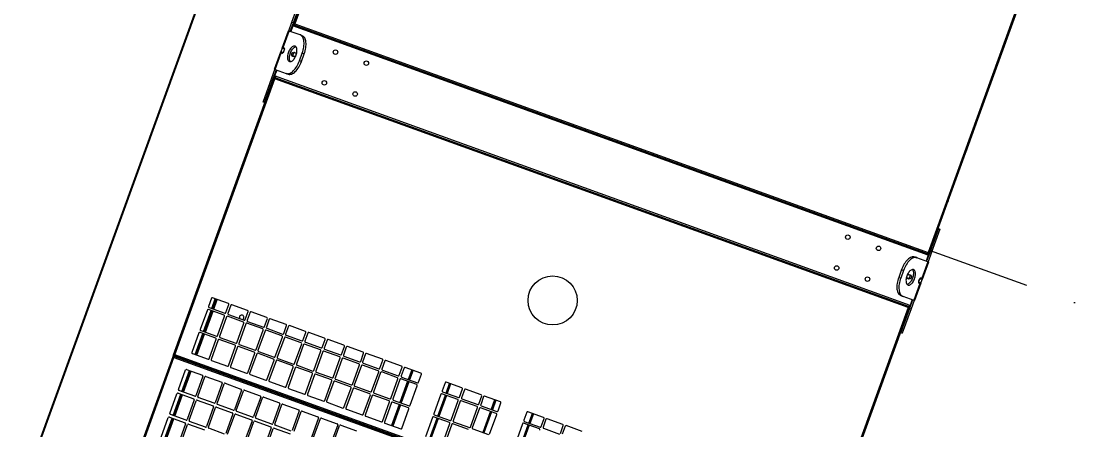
# Model space of a CAD drawing. Header units: metres. Extents: x -17822 to 152406, y -4219 to 19791.
# Drawn here: x 117449.5 to 117712.3, y 6065.6 to 6165.3 of the extents above; entities that cross this region are included whole.
import ezdxf

# ---------------------------------------------------------------- set-up
doc = ezdxf.new("R2010")
doc.units = ezdxf.units.M
doc.header["$LTSCALE"] = 100
doc.header["$MEASUREMENT"] = 0
doc.linetypes.add('DASHDOT2', pattern=[0.5, 0.25, -0.125, 0, -0.125])
doc.layers.get('0').update_dxf_attribs({"color": 9, "lineweight": 9})
doc.layers.add('TEKSAN', color=7, linetype='Continuous', lineweight=9)
doc.styles.get("Standard").update_dxf_attribs({"font": 'ARIALN.TTF'})
doc.dimstyles.new('TEKSAN', dxfattribs={"dimtxt": 17, "dimasz": 8, "dimexe": 2, "dimexo": 2, "dimgap": 3, "dimtad": 1, "dimdec": 0, "dimzin": 0, "dimdsep": 46, "dimtxsty": 'Standard', "dimcen": 0.09, "dimclrd": 160, "dimclre": 252, "dimclrt": 160, "dimadec": 0, "dimazin": 0, "dimtfac": 1, "dimtdec": 0, "dimtofl": 0, "dimtmove": 0, "dimatfit": 3, "dimfxl": 1, "dimtolj": 1, "dimtzin": 0, "dimarcsym": 0})

# ---------------------------------------------------------------- blocks, each defined once
blk = doc.blocks.new('K500H165_üst')
at = {"color": 7, "linetype": 'Continuous', "lineweight": 15}
for p, q in [((-146.84, 82.5), (-42.06, 82.5)), ((-146.7, 82.2), (-42.2, 82.2)), ((-48.55, 82.6), (-48.55, 83)), ((-48.55, 83), (-42.3, 83)), ((-48.55, 82.6), (-42.3, 82.6)), ((-48.55, 82.6), (-48.55, 82.5)), ((-42.3, 82.6), (-42.3, 83)), ((-42.3, 83), (-40.05, 83)), ((-42.3, 82.6), (-40.05, 82.6)), ((-42.2, -82.2), (-42.2, 82.2)), ((-42.06, 82.5), (-41.89, 82.5)), ((-42.06, 82.5), (-42.06, 82.35)), ((-41.9, 82.34), (-42.05, 82.34)), ((-41.9, -82.34), (-41.9, 82.34)), ((-41.76, 82.25), (-41.9, 82.25)), ((-41.89, 82.5), (-41.89, 82.25)), ((-41.89, 82.5), (-41.76, 82.5)), ((-41.76, 82.5), (-41.76, 82.25)), ((-41.57, 82.5), (-41.76, 82.5)), ((-41.57, 82.5), (-41.57, -82.5)), ((-41.57, 82.5), (-40.05, 82.5)), ((-40.05, 82.89), (-40.05, 83.1)), ((-40.05, 83.1), (-35.52, 83.1)), ((-40.05, 82.89), (-40.05, 80.05)), ((-40.05, 82.89), (-35.75, 82.89)), ((-35.75, 82.96), (-35.75, 82.89)), ((-35.75, 82.89), (-35.75, 82.75)), ((-35.54, 82.5), (-34.56, 82.5)), ((-35.52, 82.5), (-35.52, 83.1)), ((-34.58, 83.1), (-35.52, 83.1)), ((-34.58, 83.1), (-30.05, 83.1)), ((-34.58, 83.1), (-34.58, 82.5)), ((-34.35, 82.89), (-34.35, 82.96)), ((-34.35, 82.75), (-34.35, 82.89)), ((-34.35, 82.89), (-30.05, 82.89)), ((-30.05, 83.1), (-30.05, 82.89)), ((-30.05, 83), (-27.8, 83)), ((-30.05, 80.05), (-30.05, 82.89)), ((-30.05, 82.6), (-27.8, 82.6)), ((-30.05, 82.5), (-28.53, 82.5)), ((-28.34, 82.5), (-28.53, 82.5)), ((-28.53, 82.5), (-28.53, -82.5)), ((-28.34, 82.25), (-28.34, 82.5)), ((-28.21, 82.5), (-28.34, 82.5)), ((-28.2, 82.25), (-28.34, 82.25)), ((-28.21, 82.5), (-28.03, 82.5)), ((-28.21, 82.25), (-28.21, 82.5)), ((-28.2, 82.33), (-28.05, 82.33)), ((-28.2, -82.33), (-28.2, 82.33)), ((-28.03, 82.5), (-28.03, 82.35)), ((-28.03, 82.5), (43.98, 82.5)), ((-27.9, 82.2), (43.85, 82.2)), ((-27.9, 82.2), (-27.9, -82.2)), ((-27.8, 82.6), (-27.8, 83)), ((-27.8, 83), (-21.55, 83)), ((-27.8, 82.6), (-21.55, 82.6)), ((-21.55, 82.6), (-21.55, 83)), ((-21.55, 82.5), (-21.55, 82.6)), ((43.85, 82.2), (43.85, -82.2)), ((44.15, 82.33), (44.15, -82.33)), ((44.25, -82.33), (44.25, 82.33)), ((44.55, -82.2), (44.55, 82.2)), ((-40.05, 79.53), (-40.05, 80.05)), ((-35.41, 80), (-34.69, 80)), ((-30.05, 79.53), (-30.05, 80.05)), ((-36.05, 78.05), (-34.05, 78.05)), ((-36.05, 77.53), (-36.05, 78.05)), ((-36.05, 77.53), (-34.05, 77.53)), ((-34.05, 77.53), (-34.05, 78.05)), ((27.65, 17.65), (27.65, 13.55)), ((27.85, 13.35), (29.95, 13.35)), ((27.65, 12.65), (27.65, 8.55)), ((29.95, 12.85), (27.85, 12.85)), ((30.15, 8.55), (30.15, 12.65)), ((27.85, 8.35), (29.95, 8.35)), ((27.65, 7.65), (27.65, 3.55)), ((29.95, 7.85), (27.85, 7.85)), ((30.15, 3.55), (30.15, 7.65)), ((30.65, 7.65), (30.65, 3.55)), ((27.65, 5), (30.15, 5)), ((30.15, 4.75), (27.65, 4.75)), ((27.85, 3.35), (29.95, 3.35)), ((30.65, 5), (36.15, 5)), ((36.15, 4.75), (30.65, 4.75)), ((30.85, 3.35), (35.95, 3.35)), ((27.65, -3.55), (27.65, -7.65)), ((27.65, -4.75), (30.15, -4.75)), ((27.65, -5), (30.15, -5)), ((27.65, -5.09), (30.15, -5.09)), ((29.95, -3.35), (27.85, -3.35)), ((30.15, -7.65), (30.15, -3.55)), ((30.65, -3.55), (30.65, -7.65)), ((30.65, -4.75), (36.15, -4.75)), ((30.65, -5), (36.15, -5)), ((30.65, -5.09), (36.15, -5.09)), ((35.95, -3.35), (30.85, -3.35)), ((36.15, -7.65), (36.15, -3.55)), ((27.85, -7.85), (29.95, -7.85)), ((30.85, -7.85), (35.95, -7.85)), ((27.65, -8.55), (27.65, -12.65)), ((29.95, -8.35), (27.85, -8.35)), ((30.15, -12.65), (30.15, -8.55)), ((30.65, -8.55), (30.65, -12.65)), ((35.95, -8.35), (30.85, -8.35)), ((36.15, -12.65), (36.15, -8.55)), ((36.65, -8.55), (36.65, -12.65)), ((27.85, -12.85), (29.95, -12.85)), ((30.85, -12.85), (35.95, -12.85)), ((36.85, -12.85), (41.95, -12.85)), ((27.65, -13.55), (27.65, -17.65)), ((29.95, -13.35), (27.85, -13.35)), ((30.15, -17.65), (30.15, -13.55)), ((30.65, -13.55), (30.65, -17.65)), ((35.95, -13.35), (30.85, -13.35)), ((36.15, -17.65), (36.15, -13.55)), ((36.65, -13.55), (36.65, -17.65)), ((41.95, -13.35), (36.85, -13.35)), ((27.65, -16.5), (30.15, -16.5)), ((30.15, -16.75), (27.65, -16.75)), ((27.85, -17.85), (29.95, -17.85)), ((30.65, -16.5), (36.15, -16.5)), ((36.15, -16.75), (30.65, -16.75)), ((30.85, -17.85), (35.95, -17.85)), ((36.65, -16.5), (42.15, -16.5)), ((42.15, -16.75), (36.65, -16.75)), ((36.85, -17.85), (41.95, -17.85)), ((27.65, -24.2), (27.65, -28.3)), ((27.65, -26.25), (30.15, -26.25)), ((29.95, -24), (27.85, -24)), ((30.15, -28.3), (30.15, -24.2)), ((30.65, -24.2), (30.65, -28.3)), ((30.65, -26.25), (36.15, -26.25)), ((35.95, -24), (30.85, -24)), ((36.15, -28.3), (36.15, -24.2)), ((36.65, -24.2), (36.65, -28.3)), ((36.65, -26.25), (42.15, -26.25)), ((41.95, -24), (36.85, -24)), ((42.15, -28.3), (42.15, -24.2)), ((27.65, -26.5), (30.15, -26.5)), ((27.65, -26.59), (30.15, -26.59)), ((27.85, -28.5), (29.95, -28.5)), ((30.65, -26.5), (36.15, -26.5)), ((30.65, -26.59), (36.15, -26.59)), ((30.85, -28.5), (35.95, -28.5)), ((36.65, -26.5), (42.15, -26.5)), ((36.65, -26.59), (42.15, -26.59)), ((36.85, -28.5), (41.95, -28.5)), ((27.65, -29.2), (27.65, -33.3)), ((29.95, -29), (27.85, -29)), ((30.15, -33.3), (30.15, -29.2)), ((30.65, -29.2), (30.65, -33.3)), ((35.95, -29), (30.85, -29)), ((36.15, -33.3), (36.15, -29.2)), ((36.65, -29.2), (36.65, -33.3)), ((41.95, -29), (36.85, -29)), ((42.15, -33.3), (42.15, -29.2)), ((27.85, -33.5), (29.95, -33.5)), ((29.95, -34), (27.85, -34)), ((30.85, -33.5), (35.95, -33.5)), ((35.95, -34), (30.85, -34)), ((36.85, -33.5), (41.95, -33.5)), ((41.95, -34), (36.85, -34)), ((27.65, -34.2), (27.65, -38.3)), ((30.15, -38.3), (30.15, -34.2)), ((30.65, -34.2), (30.65, -38.3)), ((36.15, -38.3), (36.15, -34.2)), ((36.65, -34.2), (36.65, -38.3)), ((42.15, -38.3), (42.15, -34.2)), ((46.25, -38.3), (46.25, -34.2)), ((27.65, -39.2), (27.65, -43.3)), ((27.85, -38.5), (29.95, -38.5)), ((29.95, -39), (27.85, -39)), ((30.15, -43.3), (30.15, -39.2)), ((30.65, -39.2), (30.65, -43.3)), ((30.85, -38.5), (35.95, -38.5)), ((35.95, -39), (30.85, -39)), ((36.15, -43.3), (36.15, -39.2)), ((36.65, -39.2), (36.65, -43.3)), ((36.85, -38.5), (41.95, -38.5)), ((41.95, -39), (36.85, -39)), ((42.15, -43.3), (42.15, -39.2)), ((46.25, -43.3), (46.25, -39.2)), ((51.55, -38.5), (46.45, -38.5)), ((46.45, -39), (51.55, -39)), ((27.65, -44.2), (27.65, -48.3)), ((27.85, -43.5), (29.95, -43.5)), ((29.95, -44), (27.85, -44)), ((30.15, -48.3), (30.15, -44.2)), ((30.65, -44.2), (30.65, -48.3)), ((30.85, -43.5), (35.95, -43.5)), ((35.95, -44), (30.85, -44)), ((36.15, -48.3), (36.15, -44.2)), ((36.65, -44.2), (36.65, -48.3)), ((36.85, -43.5), (41.95, -43.5)), ((41.95, -44), (36.85, -44)), ((42.15, -48.3), (42.15, -44.2)), ((46.25, -48.3), (46.25, -44.2)), ((51.55, -43.5), (46.45, -43.5)), ((46.45, -44), (51.55, -44)), ((27.65, -49.2), (27.65, -53.3)), ((27.85, -48.5), (29.95, -48.5)), ((29.95, -49), (27.85, -49)), ((30.15, -53.3), (30.15, -49.2)), ((30.65, -49.2), (30.65, -53.3)), ((30.85, -48.5), (35.95, -48.5)), ((35.95, -49), (30.85, -49)), ((36.15, -53.3), (36.15, -49.2)), ((36.65, -49.2), (36.65, -53.3)), ((36.85, -48.5), (41.95, -48.5)), ((41.95, -49), (36.85, -49)), ((42.15, -53.3), (42.15, -49.2)), ((46.25, -53.3), (46.25, -49.2)), ((51.55, -48.5), (46.45, -48.5)), ((46.45, -49), (51.55, -49)), ((51.75, -49.2), (51.75, -53.3)), ((52.45, -53.3), (52.45, -49.2)), ((27.65, -54.2), (27.65, -58.3)), ((27.85, -53.5), (29.95, -53.5)), ((29.95, -54), (27.85, -54)), ((30.15, -58.3), (30.15, -54.2)), ((30.65, -54.2), (30.65, -58.3)), ((30.85, -53.5), (35.95, -53.5)), ((35.95, -54), (30.85, -54)), ((36.15, -58.3), (36.15, -54.2)), ((36.65, -54.2), (36.65, -58.3)), ((36.85, -53.5), (41.95, -53.5)), ((41.95, -54), (36.85, -54)), ((42.15, -58.3), (42.15, -54.2)), ((46.25, -58.3), (46.25, -54.2)), ((51.55, -53.5), (46.45, -53.5)), ((46.45, -54), (51.55, -54)), ((51.75, -54.2), (51.75, -58.3)), ((52.45, -58.3), (52.45, -54.2)), ((57.75, -53.5), (52.65, -53.5)), ((52.65, -54), (57.75, -54)), ((27.65, -59.2), (27.65, -63.3)), ((27.85, -58.5), (29.95, -58.5)), ((29.95, -59), (27.85, -59)), ((30.15, -63.3), (30.15, -59.2)), ((30.65, -59.2), (30.65, -63.3)), ((30.85, -58.5), (35.95, -58.5)), ((35.95, -59), (30.85, -59)), ((36.15, -63.3), (36.15, -59.2)), ((36.65, -59.2), (36.65, -63.3)), ((36.85, -58.5), (41.95, -58.5)), ((41.95, -59), (36.85, -59)), ((42.15, -63.3), (42.15, -59.2)), ((46.25, -63.3), (46.25, -59.2)), ((51.55, -58.5), (46.45, -58.5)), ((46.45, -59), (51.55, -59)), ((51.75, -59.2), (51.75, -63.3)), ((52.45, -63.3), (52.45, -59.2)), ((57.75, -58.5), (52.65, -58.5)), ((52.65, -59), (57.75, -59)), ((27.65, -64.2), (27.65, -68.3)), ((27.85, -63.5), (29.95, -63.5)), ((29.95, -64), (27.85, -64)), ((30.15, -68.3), (30.15, -64.2)), ((30.65, -64.2), (30.65, -68.3)), ((30.85, -63.5), (35.95, -63.5)), ((35.95, -64), (30.85, -64)), ((36.15, -68.3), (36.15, -64.2)), ((36.65, -64.2), (36.65, -68.3)), ((36.85, -63.5), (41.95, -63.5)), ((41.95, -64), (36.85, -64)), ((42.15, -68.3), (42.15, -64.2)), ((46.25, -68.3), (46.25, -64.2)), ((51.55, -63.5), (46.45, -63.5)), ((46.45, -64), (51.55, -64)), ((51.75, -64.2), (51.75, -68.3)), ((52.45, -68.3), (52.45, -64.2)), ((57.75, -63.5), (52.65, -63.5)), ((52.65, -64), (57.75, -64)), ((57.95, -64.2), (57.95, -68.3)), ((27.65, -69.2), (27.65, -73.3)), ((27.85, -68.5), (29.95, -68.5)), ((29.95, -69), (27.85, -69)), ((30.15, -73.3), (30.15, -69.2)), ((30.65, -69.2), (30.65, -73.3)), ((30.85, -68.5), (35.95, -68.5)), ((35.95, -69), (30.85, -69)), ((36.15, -73.3), (36.15, -69.2)), ((36.65, -69.2), (36.65, -73.3)), ((36.85, -68.5), (41.95, -68.5)), ((41.95, -69), (36.85, -69)), ((42.15, -73.3), (42.15, -69.2)), ((46.25, -73.3), (46.25, -69.2)), ((51.55, -68.5), (46.45, -68.5)), ((46.45, -69), (51.55, -69)), ((51.75, -69.2), (51.75, -73.3)), ((52.45, -73.3), (52.45, -69.2)), ((57.75, -68.5), (52.65, -68.5)), ((52.65, -69), (57.75, -69)), ((57.95, -69.2), (57.95, -73.3)), ((58.65, -73.3), (58.65, -69.2)), ((27.85, -73.5), (29.95, -73.5)), ((30.85, -73.5), (35.95, -73.5)), ((36.85, -73.5), (41.95, -73.5)), ((51.55, -73.5), (46.45, -73.5)), ((57.75, -73.5), (52.65, -73.5)), ((63.95, -73.5), (58.85, -73.5)), ((27.65, -74.2), (27.65, -78.3)), ((29.95, -74), (27.85, -74)), ((30.15, -78.3), (30.15, -74.2)), ((30.65, -74.2), (30.65, -78.3)), ((35.95, -74), (30.85, -74)), ((36.15, -78.3), (36.15, -74.2)), ((36.65, -74.2), (36.65, -78.3)), ((41.95, -74), (36.85, -74)), ((42.15, -78.3), (42.15, -74.2)), ((46.25, -78.3), (46.25, -74.2)), ((46.45, -74), (51.55, -74)), ((51.75, -74.2), (51.75, -78.3)), ((52.45, -78.3), (52.45, -74.2)), ((52.65, -74), (57.75, -74)), ((57.95, -74.2), (57.95, -78.3)), ((58.65, -78.3), (58.65, -74.2)), ((58.85, -74), (63.95, -74)), ((-36.05, -77.53), (-36.05, -78.05)), ((-34.05, -77.53), (-36.05, -77.53)), ((-34.05, -78.05), (-36.05, -78.05)), ((-34.05, -77.53), (-34.05, -78.05)), ((30.15, -77.1), (27.65, -77.1)), ((27.65, -77.25), (30.15, -77.25)), ((30.15, -77.3), (27.65, -77.3)), ((30.15, -77.6), (27.65, -77.6)), ((27.85, -78.5), (29.95, -78.5)), ((36.15, -77.1), (30.65, -77.1)), ((30.65, -77.25), (36.15, -77.25)), ((36.15, -77.3), (30.65, -77.3)), ((36.15, -77.6), (30.65, -77.6)), ((30.85, -78.5), (35.95, -78.5)), ((42.15, -77.1), (36.65, -77.1)), ((36.65, -77.25), (42.15, -77.25)), ((42.15, -77.3), (36.65, -77.3)), ((42.15, -77.6), (36.65, -77.6)), ((36.85, -78.5), (41.95, -78.5)), ((44.25, -77.1), (44.15, -77.1)), ((44.15, -77.25), (44.25, -77.25)), ((44.15, -77.4), (44.25, -77.4)), ((51.75, -77.1), (46.25, -77.1)), ((46.25, -77.25), (51.75, -77.25)), ((46.25, -77.3), (51.75, -77.3)), ((51.75, -77.6), (46.25, -77.6)), ((51.55, -78.5), (46.45, -78.5)), ((57.95, -77.1), (52.45, -77.1)), ((52.45, -77.25), (57.95, -77.25)), ((52.45, -77.3), (57.95, -77.3)), ((57.95, -77.6), (52.45, -77.6)), ((57.75, -78.5), (52.65, -78.5)), ((64.15, -77.1), (58.65, -77.1)), ((58.65, -77.25), (64.15, -77.25)), ((58.65, -77.3), (64.15, -77.3)), ((64.15, -77.6), (58.65, -77.6)), ((63.95, -78.5), (58.85, -78.5)), ((-40.05, -79.53), (-40.05, -80.05)), ((-40.05, -80.05), (-40.05, -82.89)), ((-34.69, -80), (-35.41, -80)), ((-30.05, -79.53), (-30.05, -80.05)), ((-30.05, -82.89), (-30.05, -80.05)), ((-146.84, -82.5), (-42.06, -82.5)), ((-146.7, -82.2), (-42.2, -82.2)), ((-42.3, -82.6), (-48.55, -82.6)), ((-42.3, -83), (-48.55, -83)), ((-42.3, -82.6), (-42.3, -83)), ((-40.05, -82.6), (-42.3, -82.6)), ((-40.05, -83), (-42.3, -83)), ((-42.06, -82.5), (-42.06, -82.35)), ((-41.89, -82.5), (-42.06, -82.5)), ((-41.9, -82.34), (-42.05, -82.34)), ((-41.9, -82.25), (-41.76, -82.25)), ((-41.89, -82.25), (-41.89, -82.5)), ((-41.89, -82.5), (-41.76, -82.5)), ((-41.76, -82.25), (-41.76, -82.5)), ((-41.76, -82.5), (-41.57, -82.5)), ((-41.57, -82.5), (-40.05, -82.5)), ((-35.75, -82.89), (-40.05, -82.89)), ((-40.05, -83.1), (-40.05, -82.89)), ((-35.52, -83.1), (-40.05, -83.1)), ((-35.75, -82.75), (-35.75, -82.89)), ((-35.75, -82.89), (-35.75, -82.96)), ((-35.54, -82.5), (-34.56, -82.5)), ((-35.52, -83.1), (-35.52, -82.5)), ((-35.52, -83.1), (-34.58, -83.1)), ((-34.58, -82.5), (-34.58, -83.1)), ((-30.05, -83.1), (-34.58, -83.1)), ((-34.35, -82.89), (-34.35, -82.75)), ((-30.05, -82.89), (-34.35, -82.89)), ((-34.35, -82.96), (-34.35, -82.89)), ((-30.05, -82.5), (-28.53, -82.5)), ((-27.8, -82.6), (-30.05, -82.6)), ((-30.05, -82.89), (-30.05, -83.1)), ((-27.8, -83), (-30.05, -83)), ((-28.53, -82.5), (-28.34, -82.5)), ((-28.34, -82.25), (-28.2, -82.25)), ((-28.34, -82.5), (-28.34, -82.25)), ((-28.21, -82.5), (-28.34, -82.5)), ((-28.21, -82.5), (-28.21, -82.25)), ((-28.03, -82.5), (-28.21, -82.5)), ((-28.2, -82.33), (-28.05, -82.33)), ((-28.03, -82.5), (-28.03, -82.35)), ((43.98, -82.5), (-28.03, -82.5)), ((43.85, -82.2), (-27.9, -82.2)), ((-27.8, -82.6), (-27.8, -83)), ((-21.55, -82.6), (-27.8, -82.6)), ((-21.55, -83), (-27.8, -83)), ((-21.55, -82.6), (-21.55, -82.5)), ((-21.55, -82.6), (-21.55, -83)), ((43.98, -82.35), (43.98, -82.32)), ((43.98, -82.5), (43.98, -82.35)), ((44.42, -82.5), (43.98, -82.5)), ((44.15, -82.33), (44, -82.33)), ((44.15, -81.51), (44.25, -81.51)), ((44.25, -82.33), (44.4, -82.33)), ((44.42, -82.32), (44.42, -82.35)), ((44.42, -82.5), (44.42, -82.35)), ((150.08, -82.5), (44.42, -82.5)), ((149.95, -82.2), (44.55, -82.2))]:
    blk.add_line(p, q, dxfattribs=at)
at = {"color": 252, "linetype": 'DASHDOT2'}
blk.add_lwpolyline([(-143.35, 82.5), (-42.85, 82.5), (-42.85, 183, 0.414214)], format="xyb", close=True, dxfattribs=at)
at = {"color": 7, "linetype": 'Continuous', "lineweight": 15, "flags": 128}
for points in [[(-42.2, 82.2), (-42.2, 82.2)], [(-35.75, 82.75), (-35.73, 82.67), (-35.68, 82.6), (-35.6, 82.53), (-35.49, 82.48), (-35.35, 82.43), (-35.21, 82.41), (-35.05, 82.4), (-34.89, 82.41), (-34.75, 82.43), (-34.61, 82.48), (-34.5, 82.53), (-34.42, 82.6), (-34.37, 82.67), (-34.35, 82.75)], [(-27.9, 82.2), (-27.9, 82.2)], [(-40.05, 80.13), (-40.08, 80.04), (-40.1, 79.9)], [(-40.1, 79.9), (-40.08, 79.76), (-40.05, 79.67)], [(-40.05, 80.05), (-40.03, 79.85), (-39.97, 79.66), (-39.88, 79.47), (-39.75, 79.28), (-39.58, 79.11), (-39.38, 78.94), (-39.14, 78.78), (-38.88, 78.64), (-38.59, 78.5), (-38.27, 78.39), (-37.94, 78.29), (-37.58, 78.2), (-37.21, 78.14), (-36.83, 78.09), (-36.44, 78.06), (-36.05, 78.05)], [(-40.05, 79.53), (-40.03, 79.33), (-39.97, 79.14), (-39.88, 78.95), (-39.75, 78.76), (-39.58, 78.59), (-39.38, 78.42), (-39.14, 78.26), (-38.88, 78.12), (-38.59, 77.98), (-38.27, 77.87), (-37.94, 77.77), (-37.58, 77.68), (-37.21, 77.62), (-36.83, 77.57), (-36.44, 77.54), (-36.05, 77.53)], [(-37.05, 80.3), (-37.03, 80.17), (-36.98, 80.04), (-36.89, 79.91), (-36.77, 79.79), (-36.62, 79.68), (-36.44, 79.58), (-36.24, 79.49), (-36.01, 79.42), (-35.77, 79.37), (-35.51, 79.33), (-35.25, 79.3), (-34.98, 79.3), (-34.72, 79.31), (-34.46, 79.34), (-34.21, 79.39), (-33.97, 79.46), (-33.76, 79.54), (-33.57, 79.63), (-33.4, 79.73), (-33.26, 79.85), (-33.16, 79.97), (-33.09, 80.1), (-33.05, 80.23), (-33.05, 80.37), (-33.09, 80.5), (-33.16, 80.63), (-33.26, 80.75), (-33.4, 80.87), (-33.57, 80.97), (-33.76, 81.06), (-33.97, 81.14), (-34.21, 81.21), (-34.46, 81.25), (-34.72, 81.29), (-34.98, 81.3), (-35.25, 81.29), (-35.51, 81.27), (-35.77, 81.23), (-36.01, 81.18), (-36.24, 81.1), (-36.44, 81.02), (-36.62, 80.92), (-36.77, 80.81), (-36.89, 80.69), (-36.98, 80.56), (-37.03, 80.43), (-37.05, 80.3)], [(-36.98, 80.04), (-36.98, 80.04), (-36.89, 80.17), (-36.77, 80.29), (-36.62, 80.4), (-36.44, 80.5), (-36.24, 80.58), (-36.01, 80.66), (-35.77, 80.71), (-35.51, 80.75), (-35.25, 80.77), (-34.98, 80.78), (-34.72, 80.77), (-34.46, 80.73), (-34.21, 80.69), (-33.97, 80.62), (-33.76, 80.54), (-33.57, 80.45), (-33.4, 80.35), (-33.26, 80.23), (-33.16, 80.11), (-33.12, 80.04)], [(-34.05, 78.05), (-33.66, 78.06), (-33.27, 78.09), (-32.89, 78.14), (-32.52, 78.2), (-32.16, 78.29), (-31.83, 78.39), (-31.51, 78.5), (-31.22, 78.64), (-30.96, 78.78), (-30.72, 78.94), (-30.52, 79.11), (-30.35, 79.28), (-30.22, 79.47), (-30.13, 79.66), (-30.07, 79.85), (-30.05, 80.05)], [(-34.05, 77.53), (-33.66, 77.54), (-33.27, 77.57), (-32.89, 77.62), (-32.52, 77.68), (-32.16, 77.77), (-31.83, 77.87), (-31.51, 77.98), (-31.22, 78.12), (-30.96, 78.26), (-30.72, 78.42), (-30.52, 78.59), (-30.35, 78.76), (-30.22, 78.95), (-30.13, 79.14), (-30.07, 79.33), (-30.05, 79.53)], [(-36.05, -77.53), (-36.44, -77.54), (-36.83, -77.57), (-37.21, -77.62), (-37.58, -77.68), (-37.94, -77.77), (-38.27, -77.87), (-38.59, -77.98), (-38.88, -78.12), (-39.14, -78.26), (-39.38, -78.42), (-39.58, -78.59), (-39.75, -78.76), (-39.88, -78.95), (-39.97, -79.14), (-40.03, -79.33), (-40.05, -79.53)], [(-36.05, -78.05), (-36.44, -78.06), (-36.83, -78.09), (-37.21, -78.14), (-37.58, -78.2), (-37.94, -78.29), (-38.27, -78.39), (-38.59, -78.5), (-38.88, -78.64), (-39.14, -78.78), (-39.38, -78.94), (-39.58, -79.11), (-39.75, -79.28), (-39.88, -79.47), (-39.97, -79.66), (-40.03, -79.85), (-40.05, -80.05)], [(-30.05, -79.53), (-30.07, -79.33), (-30.13, -79.14), (-30.22, -78.95), (-30.35, -78.76), (-30.52, -78.59), (-30.72, -78.42), (-30.96, -78.26), (-31.22, -78.12), (-31.51, -77.98), (-31.83, -77.87), (-32.16, -77.77), (-32.52, -77.68), (-32.89, -77.62), (-33.27, -77.57), (-33.66, -77.54), (-34.05, -77.53)], [(-30.05, -80.05), (-30.07, -79.85), (-30.13, -79.66), (-30.22, -79.47), (-30.35, -79.28), (-30.52, -79.11), (-30.72, -78.94), (-30.96, -78.78), (-31.22, -78.64), (-31.51, -78.5), (-31.83, -78.39), (-32.16, -78.29), (-32.52, -78.2), (-32.89, -78.14), (-33.27, -78.09), (-33.66, -78.06), (-34.05, -78.05)], [(-33.05, -80.3), (-33.07, -80.17), (-33.12, -80.04), (-33.21, -79.91), (-33.33, -79.79), (-33.48, -79.68), (-33.66, -79.58), (-33.86, -79.49), (-34.09, -79.42), (-34.33, -79.37), (-34.59, -79.33), (-34.85, -79.3), (-35.12, -79.3), (-35.38, -79.31), (-35.64, -79.34), (-35.89, -79.39), (-36.13, -79.46), (-36.34, -79.54), (-36.53, -79.63), (-36.7, -79.73), (-36.84, -79.85), (-36.94, -79.97), (-37.01, -80.1), (-37.05, -80.23), (-37.05, -80.37), (-37.01, -80.5), (-36.94, -80.63), (-36.84, -80.75), (-36.7, -80.87), (-36.53, -80.97), (-36.34, -81.06), (-36.13, -81.14), (-35.89, -81.21), (-35.64, -81.25), (-35.38, -81.29), (-35.12, -81.3), (-34.85, -81.29), (-34.59, -81.27), (-34.33, -81.23), (-34.09, -81.18), (-33.86, -81.1), (-33.66, -81.02), (-33.48, -80.92), (-33.33, -80.81), (-33.21, -80.69), (-33.12, -80.56), (-33.07, -80.43), (-33.05, -80.3)], [(-33.12, -80.04), (-33.12, -80.04), (-33.21, -80.17), (-33.33, -80.29), (-33.48, -80.4), (-33.66, -80.5), (-33.86, -80.58), (-34.09, -80.66), (-34.33, -80.71), (-34.59, -80.75), (-34.85, -80.77), (-35.12, -80.78), (-35.38, -80.77), (-35.64, -80.73), (-35.89, -80.69), (-36.13, -80.62), (-36.34, -80.54), (-36.53, -80.45), (-36.7, -80.35), (-36.84, -80.23), (-36.94, -80.11), (-36.98, -80.04)], [(-30, -79.9), (-30.02, -79.76), (-30.05, -79.67)], [(-30.05, -80.13), (-30.02, -80.04), (-30, -79.9)], [(-42.2, -82.2), (-42.2, -82.2)], [(-34.35, -82.75), (-34.37, -82.67), (-34.42, -82.6), (-34.5, -82.53), (-34.61, -82.48), (-34.75, -82.43), (-34.89, -82.41), (-35.05, -82.4), (-35.21, -82.41), (-35.35, -82.43), (-35.49, -82.48), (-35.6, -82.53), (-35.68, -82.6), (-35.73, -82.67), (-35.75, -82.75)], [(-27.9, -82.2), (-27.9, -82.2)], [(43.85, -82.2), (43.9, -82.22), (43.95, -82.25), (44, -82.27), (44.04, -82.29), (44.08, -82.3), (44.11, -82.31), (44.13, -82.32), (44.15, -82.33), (44.15, -82.33)], [(43.85, -82.2), (43.88, -82.23), (43.91, -82.25), (43.93, -82.27), (43.96, -82.29), (43.97, -82.31), (43.99, -82.32), (44, -82.33), (44, -82.33)], [(44.25, -82.33), (44.25, -82.33), (44.27, -82.32), (44.29, -82.31), (44.32, -82.3), (44.36, -82.29), (44.4, -82.27), (44.45, -82.25), (44.5, -82.22), (44.55, -82.2)], [(44.4, -82.33), (44.4, -82.33), (44.41, -82.32), (44.43, -82.31), (44.44, -82.29), (44.47, -82.27), (44.49, -82.25), (44.52, -82.23), (44.55, -82.2)], [(44.55, -82.2), (44.52, -82.23), (44.5, -82.26), (44.48, -82.28), (44.46, -82.31), (44.44, -82.32), (44.43, -82.34), (44.42, -82.35), (44.42, -82.35)], [(44.55, -82.2), (44.53, -82.25), (44.5, -82.3), (44.48, -82.35), (44.46, -82.39), (44.45, -82.43), (44.44, -82.46), (44.43, -82.48), (44.42, -82.5), (44.42, -82.5)]]:
    blk.add_lwpolyline(points, dxfattribs=at)
at = {"color": 7, "linetype": 'Continuous', "lineweight": 15}
for centre, radius in [((-35.05, 79.9), 0.55), ((-39.05, 70.5), 0.55), ((-31.05, 70.5), 0.55), ((-39.05, 62.5), 0.55), ((-31.05, 62.5), 0.55), ((0, 0), 6), ((-39.05, -62.5), 0.55), ((-31.05, -62.5), 0.55), ((-39.05, -70.5), 0.55), ((-31.05, -70.5), 0.55), ((-35.05, -79.9), 0.55)]:
    blk.add_circle(centre, radius, dxfattribs=at)
for centre, radius, start, end in [((-35.05, 79.4), 0.7, 38.6822, 141.3178), ((-30.55, 79.9), 0.55, 335.38, 24.62), ((27.85, 13.55), 0.2, 180, 270), ((27.85, 12.65), 0.2, 90, 180), ((27.85, 8.55), 0.2, 180, 270), ((29.95, 8.55), 0.2, 270, 0), ((27.85, 7.65), 0.2, 90, 180), ((29.95, 7.65), 0.2, 0, 90), ((30.85, 7.65), 0.2, 90, 180), ((27.85, 3.55), 0.2, 180, 270), ((29.95, 3.55), 0.2, 270, 0), ((30.85, 3.55), 0.2, 180, 270), ((27.85, -3.55), 0.2, 90, 180), ((29.95, -3.55), 0.2, 0, 90), ((30.85, -3.55), 0.2, 90, 180), ((27.85, -7.65), 0.2, 180, 270), ((29.95, -7.65), 0.2, 270, 0), ((30.85, -7.65), 0.2, 180, 270), ((35.95, -7.65), 0.2, 270, 0), ((27.85, -8.55), 0.2, 90, 180), ((29.95, -8.55), 0.2, 0, 90), ((30.85, -8.55), 0.2, 90, 180), ((35.95, -8.55), 0.2, 0, 90), ((27.85, -12.65), 0.2, 180, 270), ((29.95, -12.65), 0.2, 270, 0), ((30.85, -12.65), 0.2, 180, 270), ((35.95, -12.65), 0.2, 270, 0), ((36.85, -12.65), 0.2, 180, 270), ((27.85, -13.55), 0.2, 90, 180), ((29.95, -13.55), 0.2, 0, 90), ((30.85, -13.55), 0.2, 90, 180), ((35.95, -13.55), 0.2, 0, 90), ((36.85, -13.55), 0.2, 90, 180), ((27.85, -17.65), 0.2, 180, 270), ((29.95, -17.65), 0.2, 270, 0), ((30.85, -17.65), 0.2, 180, 270), ((35.95, -17.65), 0.2, 270, 0), ((36.85, -17.65), 0.2, 180, 270), ((27.85, -24.2), 0.2, 90, 180), ((29.95, -24.2), 0.2, 0, 90), ((30.85, -24.2), 0.2, 90, 180), ((35.95, -24.2), 0.2, 0, 90), ((36.85, -24.2), 0.2, 90, 180), ((41.95, -24.2), 0.2, 0, 90), ((27.85, -28.3), 0.2, 180, 270), ((29.95, -28.3), 0.2, 270, 0), ((30.85, -28.3), 0.2, 180, 270), ((35.95, -28.3), 0.2, 270, 0), ((36.85, -28.3), 0.2, 180, 270), ((41.95, -28.3), 0.2, 270, 0), ((27.85, -29.2), 0.2, 90, 180), ((29.95, -29.2), 0.2, 0, 90), ((30.85, -29.2), 0.2, 90, 180), ((35.95, -29.2), 0.2, 0, 90), ((36.85, -29.2), 0.2, 90, 180), ((41.95, -29.2), 0.2, 0, 90), ((27.85, -33.3), 0.2, 180, 270), ((27.85, -34.2), 0.2, 90, 180), ((29.95, -33.3), 0.2, 270, 0), ((29.95, -34.2), 0.2, 0, 90), ((30.85, -33.3), 0.2, 180, 270), ((30.85, -34.2), 0.2, 90, 180), ((35.95, -33.3), 0.2, 270, 0), ((35.95, -34.2), 0.2, 0, 90), ((36.85, -33.3), 0.2, 180, 270), ((36.85, -34.2), 0.2, 90, 180), ((41.95, -33.3), 0.2, 270, 0), ((41.95, -34.2), 0.2, 0, 90), ((27.85, -38.3), 0.2, 180, 270), ((27.85, -39.2), 0.2, 90, 180), ((29.95, -38.3), 0.2, 270, 0), ((29.95, -39.2), 0.2, 0, 90), ((30.85, -38.3), 0.2, 180, 270), ((30.85, -39.2), 0.2, 90, 180), ((35.95, -38.3), 0.2, 270, 0), ((35.95, -39.2), 0.2, 0, 90), ((36.85, -38.3), 0.2, 180, 270), ((36.85, -39.2), 0.2, 90, 180), ((41.95, -38.3), 0.2, 270, 0), ((41.95, -39.2), 0.2, 0, 90), ((46.45, -38.3), 0.2, 180, 270), ((46.45, -39.2), 0.2, 90, 180), ((27.85, -43.3), 0.2, 180, 270), ((27.85, -44.2), 0.2, 90, 180), ((29.95, -43.3), 0.2, 270, 0), ((29.95, -44.2), 0.2, 0, 90), ((30.85, -43.3), 0.2, 180, 270), ((30.85, -44.2), 0.2, 90, 180), ((35.95, -43.3), 0.2, 270, 0), ((35.95, -44.2), 0.2, 0, 90), ((36.85, -43.3), 0.2, 180, 270), ((36.85, -44.2), 0.2, 90, 180), ((41.95, -43.3), 0.2, 270, 0), ((41.95, -44.2), 0.2, 0, 90), ((46.45, -43.3), 0.2, 180, 270), ((46.45, -44.2), 0.2, 90, 180), ((27.85, -48.3), 0.2, 180, 270), ((27.85, -49.2), 0.2, 90, 180), ((29.95, -48.3), 0.2, 270, 0), ((29.95, -49.2), 0.2, 0, 90), ((30.85, -48.3), 0.2, 180, 270), ((30.85, -49.2), 0.2, 90, 180), ((35.95, -48.3), 0.2, 270, 0), ((35.95, -49.2), 0.2, 0, 90), ((36.85, -48.3), 0.2, 180, 270), ((36.85, -49.2), 0.2, 90, 180), ((41.95, -48.3), 0.2, 270, 0), ((41.95, -49.2), 0.2, 0, 90), ((46.45, -48.3), 0.2, 180, 270), ((46.45, -49.2), 0.2, 90, 180), ((27.85, -53.3), 0.2, 180, 270), ((27.85, -54.2), 0.2, 90, 180), ((29.95, -53.3), 0.2, 270, 0), ((29.95, -54.2), 0.2, 0, 90), ((30.85, -53.3), 0.2, 180, 270), ((30.85, -54.2), 0.2, 90, 180), ((35.95, -53.3), 0.2, 270, 0), ((35.95, -54.2), 0.2, 0, 90), ((36.85, -53.3), 0.2, 180, 270), ((36.85, -54.2), 0.2, 90, 180), ((41.95, -53.3), 0.2, 270, 0), ((41.95, -54.2), 0.2, 0, 90), ((46.45, -53.3), 0.2, 180, 270), ((46.45, -54.2), 0.2, 90, 180), ((51.55, -53.3), 0.2, 270, 0), ((51.55, -54.2), 0.2, 0, 90), ((52.65, -53.3), 0.2, 180, 270), ((52.65, -54.2), 0.2, 90, 180), ((27.85, -58.3), 0.2, 180, 270), ((27.85, -59.2), 0.2, 90, 180), ((29.95, -58.3), 0.2, 270, 0), ((29.95, -59.2), 0.2, 0, 90), ((30.85, -58.3), 0.2, 180, 270), ((30.85, -59.2), 0.2, 90, 180), ((35.95, -58.3), 0.2, 270, 0), ((35.95, -59.2), 0.2, 0, 90), ((36.85, -58.3), 0.2, 180, 270), ((36.85, -59.2), 0.2, 90, 180), ((41.95, -58.3), 0.2, 270, 0), ((41.95, -59.2), 0.2, 0, 90), ((46.45, -58.3), 0.2, 180, 270), ((46.45, -59.2), 0.2, 90, 180), ((51.55, -58.3), 0.2, 270, 0), ((51.55, -59.2), 0.2, 0, 90), ((52.65, -58.3), 0.2, 180, 270), ((52.65, -59.2), 0.2, 90, 180), ((27.85, -63.3), 0.2, 180, 270), ((27.85, -64.2), 0.2, 90, 180), ((29.95, -63.3), 0.2, 270, 0), ((29.95, -64.2), 0.2, 0, 90), ((30.85, -63.3), 0.2, 180, 270), ((30.85, -64.2), 0.2, 90, 180), ((35.95, -63.3), 0.2, 270, 0), ((35.95, -64.2), 0.2, 0, 90), ((36.85, -63.3), 0.2, 180, 270), ((36.85, -64.2), 0.2, 90, 180), ((41.95, -63.3), 0.2, 270, 0), ((41.95, -64.2), 0.2, 0, 90), ((46.45, -63.3), 0.2, 180, 270), ((46.45, -64.2), 0.2, 90, 180), ((51.55, -63.3), 0.2, 270, 0), ((51.55, -64.2), 0.2, 0, 90), ((52.65, -63.3), 0.2, 180, 270), ((52.65, -64.2), 0.2, 90, 180), ((27.85, -68.3), 0.2, 180, 270), ((29.95, -68.3), 0.2, 270, 0), ((30.85, -68.3), 0.2, 180, 270), ((35.95, -68.3), 0.2, 270, 0), ((36.85, -68.3), 0.2, 180, 270), ((41.95, -68.3), 0.2, 270, 0), ((46.45, -68.3), 0.2, 180, 270), ((51.55, -68.3), 0.2, 270, 0), ((52.65, -68.3), 0.2, 180, 270), ((57.75, -68.3), 0.2, 270, 0), ((27.85, -69.2), 0.2, 90, 180), ((29.7, -70), 0.55, 35.0968, 180), ((29.7, -70), 0.55, 180, 324.9032), ((29.95, -69.2), 0.2, 0, 90), ((30.85, -69.2), 0.2, 90, 180), ((35.95, -69.2), 0.2, 0, 90), ((36.85, -69.2), 0.2, 90, 180), ((41.95, -69.2), 0.2, 0, 90), ((46.45, -69.2), 0.2, 90, 180), ((51.55, -69.2), 0.2, 0, 90), ((52.65, -69.2), 0.2, 90, 180), ((57.75, -69.2), 0.2, 0, 90), ((27.85, -73.3), 0.2, 180, 270), ((29.95, -73.3), 0.2, 270, 0), ((30.85, -73.3), 0.2, 180, 270), ((35.95, -73.3), 0.2, 270, 0), ((36.85, -73.3), 0.2, 180, 270), ((41.95, -73.3), 0.2, 270, 0), ((46.45, -73.3), 0.2, 180, 270), ((51.55, -73.3), 0.2, 270, 0), ((52.65, -73.3), 0.2, 180, 270), ((57.75, -73.3), 0.2, 270, 0), ((58.85, -73.3), 0.2, 180, 270), ((27.85, -74.2), 0.2, 90, 180), ((29.95, -74.2), 0.2, 0, 90), ((30.85, -74.2), 0.2, 90, 180), ((35.95, -74.2), 0.2, 0, 90), ((36.85, -74.2), 0.2, 90, 180), ((41.95, -74.2), 0.2, 0, 90), ((46.45, -74.2), 0.2, 90, 180), ((51.55, -74.2), 0.2, 0, 90), ((52.65, -74.2), 0.2, 90, 180), ((57.75, -74.2), 0.2, 0, 90), ((58.85, -74.2), 0.2, 90, 180), ((27.85, -78.3), 0.2, 180, 270), ((29.95, -78.3), 0.2, 270, 0), ((30.85, -78.3), 0.2, 180, 270), ((35.95, -78.3), 0.2, 270, 0), ((36.85, -78.3), 0.2, 180, 270), ((41.95, -78.3), 0.2, 270, 0), ((46.45, -78.3), 0.2, 180, 270), ((51.55, -78.3), 0.2, 270, 0), ((52.65, -78.3), 0.2, 180, 270), ((57.75, -78.3), 0.2, 270, 0), ((58.85, -78.3), 0.2, 180, 270), ((-39.55, -79.9), 0.55, 155.38, 204.62), ((-35.05, -79.4), 0.7, 218.6822, 321.3178), ((44.55, -82.2), 0.3, 206.1725, 243.8275)]:
    blk.add_arc(centre, radius, start, end, dxfattribs=at)
for points, knots in [([(-42.06, 82.5), (-42.06, 82.5), (-42.06, 82.49), (-42.08, 82.44), (-42.11, 82.37), (-42.16, 82.29), (-42.19, 82.23), (-42.2, 82.2)], [0, 0, 0, 0, 0.196064, 0.392161, 0.589984, 0.796038, 1, 1, 1, 1]), ([(-42.06, 82.35), (-42.06, 82.35), (-42.06, 82.35), (-42.08, 82.33), (-42.11, 82.29), (-42.15, 82.25), (-42.18, 82.22), (-42.2, 82.2)], [0, 0, 0, 0, 0.160612, 0.321055, 0.486623, 0.749074, 1, 1, 1, 1]), ([(-42.2, 82.2), (-42.16, 82.22), (-42.09, 82.25), (-42.02, 82.29), (-41.97, 82.31), (-41.93, 82.33), (-41.91, 82.34), (-41.9, 82.34), (-41.9, 82.34)], [0, 0, 0, 0, 0.265312, 0.463008, 0.57616, 0.702985, 0.844132, 1, 1, 1, 1]), ([(-42.2, 82.2), (-42.18, 82.22), (-42.15, 82.25), (-42.11, 82.29), (-42.08, 82.31), (-42.07, 82.33), (-42.05, 82.34), (-42.05, 82.34), (-42.05, 82.34)], [0, 0, 0, 0, 0.2934379, 0.5019369, 0.6132422, 0.7322724, 0.8607348, 1, 1, 1, 1]), ([(-35.52, 83.1), (-35.55, 83.1), (-35.62, 83.1), (-35.69, 83.08), (-35.73, 83.04), (-35.74, 82.99), (-35.75, 82.96)], [0, 0, 0, 0, 0.238095, 0.464652, 0.702488, 1, 1, 1, 1]), ([(-34.35, 82.96), (-34.35, 82.98), (-34.36, 83.01), (-34.38, 83.05), (-34.42, 83.08), (-34.48, 83.1), (-34.55, 83.1), (-34.58, 83.1)], [0, 0, 0, 0, 0.191437, 0.369481, 0.53615, 0.747928, 1, 1, 1, 1]), ([(-28.2, 82.33), (-28.2, 82.33), (-28.19, 82.33), (-28.17, 82.32), (-28.13, 82.31), (-28.09, 82.29), (-28.01, 82.25), (-27.94, 82.22), (-27.9, 82.2)], [0, 0, 0, 0, 0.1602164, 0.3032612, 0.4295814, 0.5399738, 0.7169851, 1, 1, 1, 1]), ([(-28.05, 82.33), (-28.05, 82.33), (-28.05, 82.33), (-28.03, 82.32), (-28.02, 82.31), (-27.99, 82.29), (-27.95, 82.25), (-27.92, 82.22), (-27.9, 82.2)], [0, 0, 0, 0, 0.143441, 0.273388, 0.391447, 0.499939, 0.687865, 1, 1, 1, 1]), ([(-27.9, 82.2), (-27.92, 82.24), (-27.95, 82.31), (-28, 82.41), (-28.02, 82.47), (-28.03, 82.5), (-28.03, 82.5), (-28.03, 82.5)], [0, 0, 0, 0, 0.250878, 0.500017, 0.724437, 0.922332, 1, 1, 1, 1]), ([(-27.9, 82.2), (-27.92, 82.22), (-27.96, 82.26), (-28, 82.3), (-28.02, 82.33), (-28.03, 82.35), (-28.03, 82.35), (-28.03, 82.35)], [0, 0, 0, 0, 0.337981, 0.547302, 0.717668, 0.888559, 1, 1, 1, 1]), ([(-41.9, -82.34), (-41.9, -82.34), (-41.91, -82.34), (-41.96, -82.32), (-42.03, -82.29), (-42.11, -82.24), (-42.17, -82.21), (-42.2, -82.2)], [0, 0, 0, 0, 0.1960628, 0.3921639, 0.5899928, 0.7960429, 1, 1, 1, 1]), ([(-42.05, -82.34), (-42.05, -82.34), (-42.05, -82.34), (-42.07, -82.32), (-42.11, -82.29), (-42.15, -82.25), (-42.18, -82.22), (-42.2, -82.2)], [0, 0, 0, 0, 0.160618, 0.320991, 0.486619, 0.74907, 1, 1, 1, 1]), ([(-42.2, -82.2), (-42.18, -82.22), (-42.15, -82.25), (-42.11, -82.29), (-42.09, -82.32), (-42.07, -82.34), (-42.06, -82.35), (-42.06, -82.35), (-42.06, -82.35)], [0, 0, 0, 0, 0.297005, 0.499558, 0.626091, 0.749943, 0.873806, 1, 1, 1, 1]), ([(-42.2, -82.2), (-42.18, -82.24), (-42.15, -82.31), (-42.11, -82.39), (-42.09, -82.44), (-42.07, -82.47), (-42.06, -82.5), (-42.06, -82.5), (-42.06, -82.5)], [0, 0, 0, 0, 0.270145, 0.461588, 0.58911, 0.720788, 0.85747, 1, 1, 1, 1]), ([(-35.75, -82.96), (-35.75, -82.98), (-35.74, -83.01), (-35.72, -83.05), (-35.68, -83.08), (-35.62, -83.1), (-35.55, -83.1), (-35.52, -83.1)], [0, 0, 0, 0, 0.191438, 0.369479, 0.536142, 0.747928, 1, 1, 1, 1]), ([(-34.58, -83.1), (-34.55, -83.1), (-34.48, -83.1), (-34.41, -83.08), (-34.37, -83.04), (-34.36, -82.99), (-34.35, -82.96)], [0, 0, 0, 0, 0.238089, 0.464649, 0.702487, 1, 1, 1, 1]), ([(-27.9, -82.2), (-27.94, -82.22), (-28.01, -82.25), (-28.11, -82.3), (-28.17, -82.32), (-28.2, -82.33), (-28.2, -82.33), (-28.2, -82.33)], [0, 0, 0, 0, 0.2508768, 0.5000212, 0.7244405, 0.9223311, 1, 1, 1, 1]), ([(-27.9, -82.2), (-27.92, -82.22), (-27.96, -82.26), (-28, -82.3), (-28.03, -82.32), (-28.05, -82.33), (-28.05, -82.33), (-28.05, -82.33)], [0, 0, 0, 0, 0.3379555, 0.5473235, 0.7176613, 0.8885571, 1, 1, 1, 1]), ([(-28.03, -82.35), (-28.03, -82.35), (-28.03, -82.35), (-28.02, -82.34), (-28.01, -82.32), (-27.99, -82.29), (-27.95, -82.25), (-27.92, -82.22), (-27.9, -82.2)], [0, 0, 0, 0, 0.127651, 0.251609, 0.374867, 0.500347, 0.704262, 1, 1, 1, 1]), ([(-28.03, -82.5), (-28.03, -82.5), (-28.03, -82.5), (-28.02, -82.47), (-28.01, -82.44), (-27.99, -82.39), (-27.95, -82.31), (-27.92, -82.24), (-27.9, -82.2)], [0, 0, 0, 0, 0.143495, 0.280657, 0.412356, 0.539499, 0.732412, 1, 1, 1, 1]), ([(43.85, -82.2), (43.87, -82.22), (43.9, -82.26), (43.93, -82.29), (43.95, -82.32), (43.96, -82.33), (43.98, -82.35), (43.98, -82.35), (43.98, -82.35)], [0, 0, 0, 0, 0.300519, 0.498572, 0.607073, 0.725876, 0.856505, 1, 1, 1, 1]), ([(43.85, -82.2), (43.87, -82.24), (43.9, -82.31), (43.94, -82.4), (43.96, -82.46), (43.98, -82.49), (43.98, -82.5), (43.98, -82.5)], [0, 0, 0, 0, 0.278092, 0.466761, 0.700471, 0.841952, 1, 1, 1, 1]), ([(43.98, -82.46), (44, -82.45), (44.06, -82.43), (44.1, -82.38), (44.11, -82.34), (44.12, -82.33)], [0, 0, 0, 0, 0.366541, 0.908799, 1, 1, 1, 1])]:
    blk.add_open_spline(points, degree=3, knots=knots, dxfattribs=at)
blk = doc.blocks.new('*D552')
at = {"layer": 'TEKSAN', "color": 252, "lineweight": -2, "transparency": 16777216}
for p, q in [((117550.91, 6553.71), (117624.37, 6527.1)), ((117336.3, 5961.28), (117409.76, 5934.67))]:
    blk.add_line(p, q, dxfattribs=at)
at = {"layer": 'TEKSAN', "color": 160, "lineweight": -2, "transparency": 16777216}
blk.add_line((117410.61, 5942.87), (117619.77, 6520.26), dxfattribs=at)
at = {"layer": 'TEKSAN', "color": 160, "transparency": 16777216}
for points in [[(117618.51, 6520.71), (117621.02, 6519.8), (117622.49, 6527.78)], [(117409.35, 5943.32), (117411.86, 5942.42), (117407.88, 5935.35)]]:
    blk.add_solid(points, dxfattribs=at)
at = {"layer": 'TEKSAN', "color": 160, "transparency": 16777216, "insert": (117504.21, 6235.54), "char_height": 17, "attachment_point": 5, "rotation": 70.0871}
blk.add_mtext('\\A1;630', dxfattribs=at)

msp = doc.modelspace()

# ---------------------------------------------------------------- block references
at = {"layer": 'TEKSAN', "rotation": 250.1125129141476}
msp.add_blockref('K500H165_üst', (117579.23, 6097.15), dxfattribs=at)

# ---------------------------------------------------------------- dimensions: what is measured, and where the dimension line sits
at = {"layer": 'TEKSAN'}
dim = msp.add_aligned_dim(p1=(117334.42, 5961.96), p2=(117549.03, 6554.39), distance=-78.14, dimstyle='TEKSAN', dxfattribs=at)
dim.commit()
dim.dimension.update_dxf_attribs({"geometry": '*D552', "text_midpoint": (117504.21, 6235.54)})

doc.saveas('drawing.dxf')
